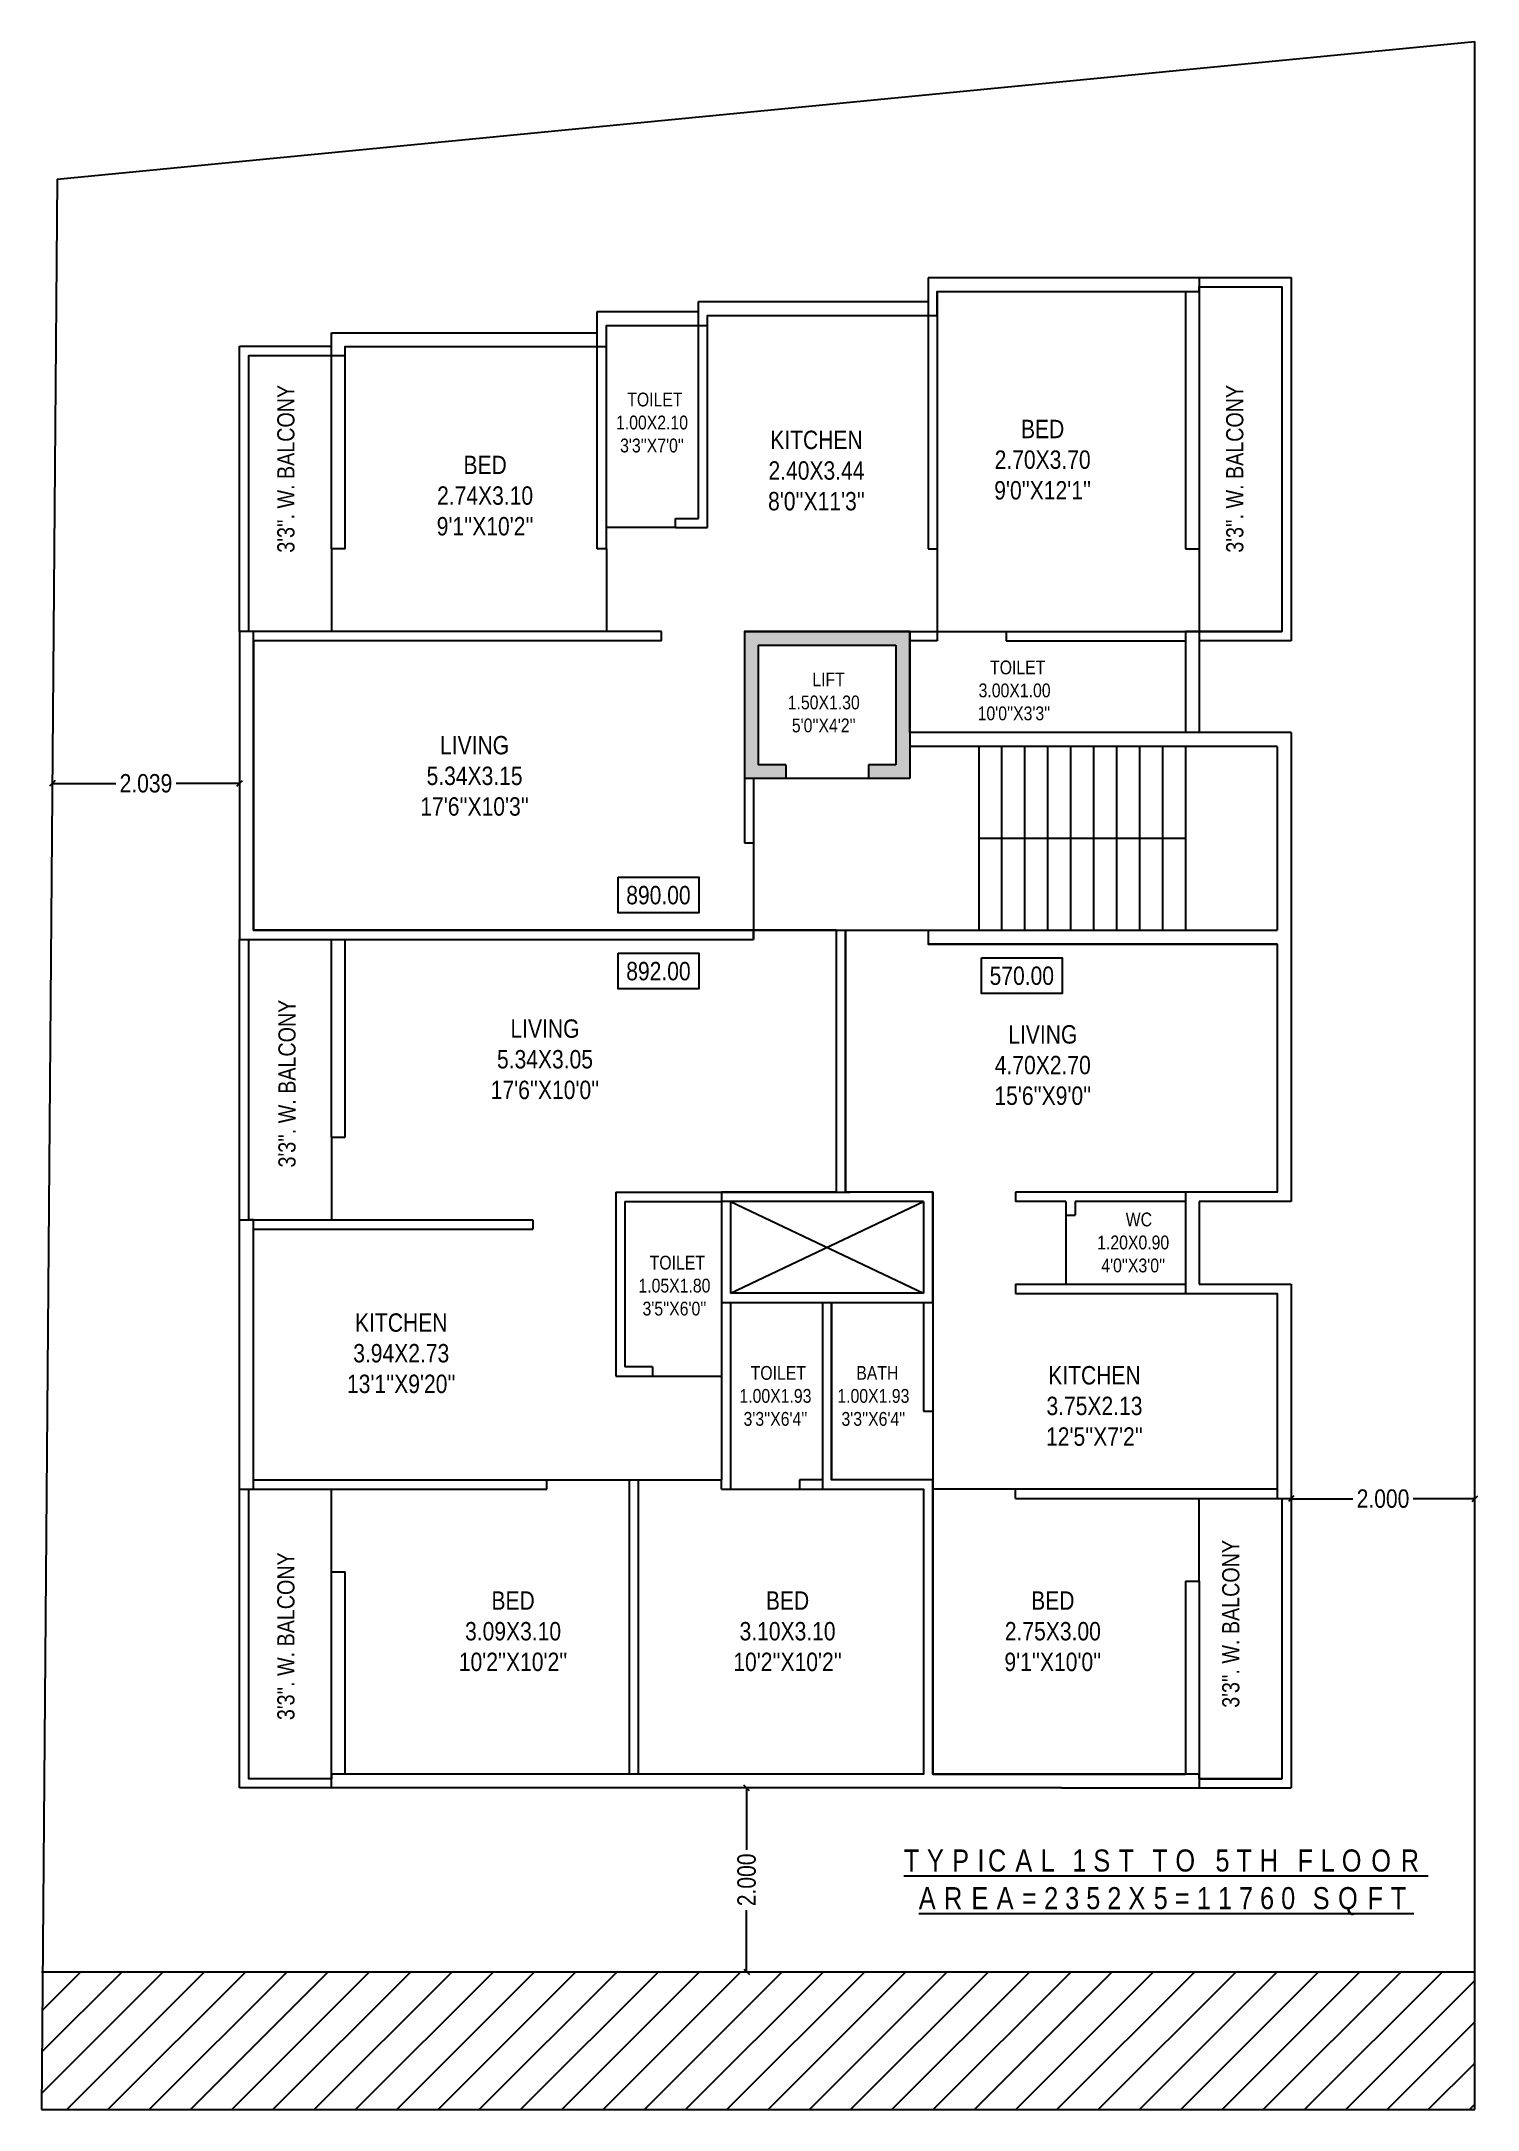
# Model space of a CAD drawing. Extents: x 2805.9 to 2821.5, y 1277.9 to 1300.4.
import ezdxf

# ---------------------------------------------------------------- set-up
doc = ezdxf.new("R2010")
doc.units = 0
doc.layers.get('0').update_dxf_attribs({"linetype": 'CONTINUOUS'})
doc.layers.get('DEFPOINTS').update_dxf_attribs({"linetype": 'CONTINUOUS'})
doc.styles.add('AN', font='ARIALN.TTF')
doc.dimstyles.new('DIM', dxfattribs={"dimtxt": 0.2, "dimasz": 0.06, "dimexe": 0.05, "dimexo": 0.3, "dimgap": 0.05, "dimtad": 0, "dimdec": 3, "dimlfac": -1, "dimzin": 1, "dimtxsty": 'AN', "dimblk1": 'OBLIQUE', "dimblk2": 'OBLIQUE', "dimsah": 1, "dimcen": 0.001, "dimse1": 1, "dimse2": 1, "dimclrd": 252, "dimclre": 256, "dimclrt": 1, "dimadec": 4, "dimazin": 3, "dimtfac": 1, "dimtdec": 3, "dimtofl": 0, "dimtmove": 0, "dimatfit": 3, "dimtolj": 1, "dimtzin": 1})

# ---------------------------------------------------------------- blocks, each defined once
blk = doc.blocks.new('_OBLIQUE')
at = {"color": 0, "linetype": 'BYBLOCK'}
blk.add_line((-0.5, -0.5), (0.5, 0.5), dxfattribs=at)
blk = doc.blocks.new('*D6')
at = {"color": 252}
for p, q in [((2813.556, 1281.394), (2813.556, 1280.722)), ((2813.556, 1279.394), (2813.556, 1280.066))]:
    blk.add_line(p, q, dxfattribs=at)
at = {"layer": 'DEFPOINTS', "color": 0}
for p in [(2813.556, 1281.394), (2813.556, 1279.394), (2813.556, 1279.394)]:
    blk.add_point(p, dxfattribs=at)
at = {"color": 252, "xscale": 0.06, "yscale": 0.06, "zscale": 0.06}
for p, rotation in [((2813.556, 1281.394), 90), ((2813.556, 1279.394), 270)]:
    blk.add_blockref('_OBLIQUE', p, dxfattribs=dict(at, rotation=rotation))
at = {"color": 1, "insert": (2813.556, 1280.394), "char_height": 0.2, "attachment_point": 5, "rotation": 90, "style": 'AN'}
blk.add_mtext('\\A1;2.000', dxfattribs=at)
blk = doc.blocks.new('*D7')
at = {"color": 252}
for p, q in [((2819.481, 1284.54), (2820.153, 1284.54)), ((2821.481, 1284.54), (2820.809, 1284.54))]:
    blk.add_line(p, q, dxfattribs=at)
at = {"layer": 'DEFPOINTS', "color": 0}
for p in [(2819.481, 1284.544), (2821.481, 1284.544), (2821.481, 1284.54)]:
    blk.add_point(p, dxfattribs=at)
at = {"color": 252, "xscale": 0.06, "yscale": 0.06, "zscale": 0.06, "rotation": 180}
blk.add_blockref('_OBLIQUE', (2819.481, 1284.54), dxfattribs=at)
at = {"color": 252, "xscale": 0.06, "yscale": 0.06, "zscale": 0.06}
blk.add_blockref('_OBLIQUE', (2821.481, 1284.54), dxfattribs=at)
at = {"color": 1, "insert": (2820.481, 1284.54), "char_height": 0.2, "attachment_point": 5, "style": 'AN'}
blk.add_mtext('\\A1;2.000', dxfattribs=at)
blk = doc.blocks.new('*D8')
at = {"color": 252}
for p, q in [((2806, 1292.322), (2806.691, 1292.322)), ((2808.039, 1292.322), (2807.347, 1292.322))]:
    blk.add_line(p, q, dxfattribs=at)
at = {"layer": 'DEFPOINTS', "color": 0}
for p in [(2806, 1292.322), (2808.039, 1292.322), (2808.039, 1292.322)]:
    blk.add_point(p, dxfattribs=at)
at = {"color": 252, "xscale": 0.06, "yscale": 0.06, "zscale": 0.06, "rotation": 180}
blk.add_blockref('_OBLIQUE', (2806, 1292.322), dxfattribs=at)
at = {"color": 252, "xscale": 0.06, "yscale": 0.06, "zscale": 0.06}
blk.add_blockref('_OBLIQUE', (2808.039, 1292.322), dxfattribs=at)
at = {"color": 1, "insert": (2807.019, 1292.322), "char_height": 0.2, "attachment_point": 5, "style": 'AN'}
blk.add_mtext('\\A1;2.039', dxfattribs=at)

msp = doc.modelspace()

# ---------------------------------------------------------------- hatches: boundary and pattern name
h = msp.add_hatch(color=1)
h.dxf.hatch_style = 1
h.paths.add_polyline_path([(2813.9808, 1292.5242), (2813.6808, 1292.5242), (2813.6808, 1293.8242), (2815.1808, 1293.8242), (2815.1808, 1292.5242), (2814.8808, 1292.5242), (2814.8808, 1292.3742), (2815.3308, 1292.3742), (2815.3308, 1293.9742), (2813.5308, 1293.9742), (2813.5308, 1292.3742), (2813.9808, 1292.3742)])
h = msp.add_hatch()
h.set_pattern_fill('ANSI31', color=1, scale=0.1)
h.set_pattern_definition([(45, (2188.633, 445.7426), (-0.2245064, 0.2245064), [])])
h.paths.add_polyline_path([(2805.8931, 1279.3942), (2805.8808, 1277.8942), (2821.4808, 1277.8942), (2821.4808, 1279.3942)])

# ---------------------------------------------------------------- linework, layer by layer
for p, q in [((2806.0536, 1298.8935), (2821.4808, 1300.3942)), ((2821.4808, 1277.8942), (2821.4808, 1300.3942)), ((2806.0536, 1298.8935), (2805.8808, 1277.8942)), ((2811.9308, 1297.4538), (2813.0308, 1297.4538)), ((2813.0308, 1297.5638), (2815.5308, 1297.5638)), ((2809.0383, 1297.2244), (2811.9308, 1297.2244)), ((2812.7808, 1295.1042), (2812.0308, 1295.1042)), ((2812.7808, 1295.2042), (2813.0308, 1295.2042)), ((2812.7808, 1295.1042), (2813.1308, 1295.1042)), ((2809.1883, 1294.8742), (2809.0383, 1294.8742)), ((2812.6308, 1293.9742), (2808.0387, 1293.9742)), ((2808.0387, 1293.8742), (2808.0387, 1293.8742)), ((2812.6308, 1293.8742), (2812.6308, 1293.9742)), ((2815.1808, 1293.8242), (2815.1808, 1292.5242)), ((2815.3308, 1293.9742), (2815.3308, 1292.3742)), ((2815.6308, 1293.8742), (2815.3308, 1293.8742)), ((2815.6308, 1293.9742), (2815.6308, 1293.8742)), ((2816.3808, 1293.9742), (2816.3808, 1293.8742)), ((2818.3308, 1293.8742), (2818.3308, 1292.8742)), ((2818.4808, 1293.8742), (2818.4808, 1292.8742)), ((2813.9808, 1292.5242), (2813.9808, 1292.3742)), ((2814.8808, 1292.5242), (2814.8808, 1292.3742)), ((2814.5308, 1290.7241), (2813.6308, 1290.724)), ((2814.6307, 1290.724), (2815.5307, 1290.7241)), ((2814.6307, 1290.724), (2814.6311, 1287.8744)), ((2815.5307, 1290.7241), (2815.5308, 1290.5742)), ((2814.5308, 1290.5742), (2814.5311, 1287.8744)), ((2809.0387, 1288.474), (2809.0387, 1287.574)), ((2817.0308, 1287.6242), (2817.0308, 1286.8742)), ((2812.5308, 1285.8741), (2813.2808, 1285.8741)), ((2809.0387, 1283.7442), (2809.0387, 1284.6442)), ((2816.4808, 1284.6442), (2815.5803, 1284.6442)), ((2818.4808, 1283.6442), (2818.4808, 1284.5442)), ((2805.8808, 1279.3942), (2821.4808, 1279.3942)), ((2805.8808, 1277.8942), (2821.4808, 1277.8942))]:
    msp.add_line(p, q)
at = {"linetype": 'CONTINUOUS'}
for p, q in [((2815.5308, 1297.824), (2818.4808, 1297.824)), ((2815.5308, 1297.822), (2815.5308, 1294.8742)), ((2818.4808, 1297.824), (2818.4808, 1294.8742)), ((2815.6308, 1297.674), (2818.3308, 1297.674)), ((2815.6308, 1297.674), (2815.6308, 1294.8742)), ((2818.3308, 1297.674), (2818.3308, 1294.8742)), ((2811.9308, 1294.8742), (2811.9308, 1297.4558)), ((2813.0308, 1295.2042), (2813.0308, 1297.5628)), ((2813.1308, 1297.4138), (2815.5308, 1297.4138)), ((2813.1308, 1295.1042), (2813.1308, 1297.4138)), ((2812.0308, 1297.3038), (2813.0308, 1297.3038)), ((2812.0308, 1294.8742), (2812.0308, 1297.3038)), ((2809.1883, 1297.0744), (2811.9308, 1297.0744)), ((2812.7808, 1295.1042), (2812.7808, 1295.2042)), ((2812.0308, 1294.8742), (2811.9308, 1294.8742)), ((2815.5308, 1294.8742), (2815.6308, 1294.8742)), ((2818.3308, 1294.8742), (2818.4808, 1294.8742)), ((2808.0387, 1293.9742), (2808.0387, 1290.624)), ((2812.6308, 1293.8742), (2808.1887, 1293.8742)), ((2808.1887, 1293.8742), (2808.1887, 1290.724)), ((2813.5308, 1293.9742), (2813.5308, 1291.674)), ((2813.5308, 1293.9742), (2815.3308, 1293.9742)), ((2813.6808, 1293.8242), (2813.6808, 1292.5242)), ((2815.3308, 1293.9742), (2815.6308, 1293.9742)), ((2816.3808, 1293.9742), (2818.4808, 1293.9742)), ((2818.4808, 1293.9742), (2818.4808, 1293.8742)), ((2819.4808, 1292.8742), (2815.3308, 1292.8742)), ((2819.4808, 1292.8742), (2819.4808, 1290.5742)), ((2819.3308, 1292.7242), (2815.3308, 1292.7242)), ((2819.3308, 1292.7242), (2819.3308, 1290.724)), ((2813.9808, 1292.5242), (2813.6808, 1292.5242)), ((2815.1808, 1292.5242), (2814.8808, 1292.5242)), ((2815.3308, 1292.3742), (2813.5308, 1292.3742)), ((2813.6308, 1292.3742), (2813.6308, 1291.674)), ((2809.0387, 1288.474), (2809.0387, 1290.624)), ((2809.1887, 1288.474), (2809.1887, 1290.624)), ((2813.6308, 1290.724), (2813.6308, 1290.624)), ((2814.5308, 1290.7241), (2814.5308, 1290.5742)), ((2819.3308, 1290.5742), (2815.5308, 1290.5742)), ((2819.3308, 1290.5742), (2819.3308, 1287.8742)), ((2819.4808, 1290.5742), (2819.4808, 1287.7742)), ((2812.1308, 1287.8743), (2812.1308, 1285.8741)), ((2812.2308, 1287.8743), (2812.2308, 1287.874)), ((2812.2308, 1287.774), (2812.2308, 1285.9745)), ((2813.2808, 1287.8744), (2813.2808, 1284.7444)), ((2815.4803, 1287.7746), (2813.2808, 1287.7744)), ((2813.3808, 1287.7744), (2813.3808, 1286.7747)), ((2815.5803, 1287.8746), (2814.6808, 1287.8745)), ((2815.4053, 1287.8742), (2815.4053, 1287.8745)), ((2815.4803, 1287.7746), (2815.4803, 1286.7746)), ((2815.5803, 1287.8746), (2815.5803, 1286.6742)), ((2819.3308, 1287.8742), (2816.4803, 1287.8746)), ((2816.4803, 1287.8746), (2816.4803, 1287.7746)), ((2817.0308, 1287.7742), (2816.4803, 1287.7746)), ((2817.0308, 1287.7742), (2817.0308, 1287.6242)), ((2817.0308, 1287.7742), (2817.0308, 1287.7742)), ((2817.1308, 1287.7742), (2817.1308, 1287.6242)), ((2818.3308, 1287.7742), (2817.1308, 1287.7742)), ((2818.3308, 1287.7742), (2818.3308, 1286.8742)), ((2818.4808, 1287.7742), (2818.4808, 1286.8742)), ((2819.4808, 1287.7742), (2818.4808, 1287.7742)), ((2808.0387, 1284.6442), (2808.0387, 1287.574)), ((2808.1887, 1284.7442), (2808.1887, 1287.474)), ((2811.2308, 1287.5743), (2811.2308, 1287.474)), ((2817.0308, 1287.6242), (2817.1308, 1287.6242)), ((2816.4803, 1286.8742), (2818.3308, 1286.8742)), ((2816.4803, 1286.8742), (2816.4803, 1286.7742)), ((2818.4808, 1286.8742), (2819.4808, 1286.8742)), ((2819.4808, 1286.8742), (2819.4808, 1284.5442)), ((2813.2808, 1286.6744), (2815.5803, 1286.6742)), ((2815.4803, 1286.7746), (2813.3808, 1286.7747)), ((2813.3808, 1286.6744), (2813.3808, 1284.6444)), ((2814.3808, 1286.6742), (2814.3808, 1284.7442)), ((2814.4808, 1286.6742), (2814.4808, 1284.7442)), ((2815.4803, 1286.6742), (2815.4803, 1285.4942)), ((2815.5803, 1286.7242), (2815.5803, 1286.7242)), ((2815.5803, 1286.6742), (2815.5803, 1285.4942)), ((2816.4803, 1286.7742), (2819.3308, 1286.7742)), ((2819.3308, 1286.7742), (2819.3308, 1284.6442)), ((2812.5308, 1285.9745), (2812.2308, 1285.9745)), ((2812.5308, 1285.9745), (2812.5308, 1285.8741)), ((2812.1308, 1285.8741), (2812.5308, 1285.8741)), ((2815.4803, 1285.4942), (2815.5803, 1285.4942)), ((2811.3808, 1284.6442), (2811.3808, 1284.7442)), ((2812.2808, 1281.5442), (2812.2808, 1284.7442)), ((2812.3808, 1281.5442), (2812.3808, 1284.7442)), ((2813.2808, 1284.6444), (2813.2808, 1284.7444)), ((2813.2808, 1284.6444), (2813.3808, 1284.6444)), ((2814.3808, 1284.7442), (2814.1308, 1284.7444)), ((2814.1308, 1284.7444), (2814.1308, 1284.6444)), ((2814.1308, 1284.6444), (2815.4803, 1284.6442)), ((2815.5803, 1284.7442), (2814.4808, 1284.7442)), ((2815.4803, 1284.6442), (2815.4803, 1281.5442)), ((2815.5803, 1284.7442), (2815.5803, 1281.5442)), ((2819.3308, 1284.6442), (2816.4808, 1284.6442)), ((2816.4808, 1284.5442), (2816.4808, 1284.6442)), ((2816.4808, 1284.5442), (2819.4808, 1284.5442)), ((2809.0387, 1281.3942), (2809.0387, 1283.7442)), ((2809.1887, 1281.5442), (2809.1887, 1283.7442)), ((2818.3308, 1283.6442), (2818.3308, 1281.5442)), ((2818.3308, 1283.6442), (2818.4808, 1283.6442)), ((2818.4808, 1283.6442), (2818.4808, 1281.3942)), ((2816.9808, 1281.3942), (2809.0387, 1281.3942)), ((2815.4803, 1281.5442), (2812.3808, 1281.5442)), ((2815.5803, 1281.5442), (2818.3308, 1281.5442)), ((2816.9808, 1281.3942), (2818.4808, 1281.3942))]:
    msp.add_line(p, q, dxfattribs=at)
at = {"color": 1}
for p, q in [((2818.4808, 1297.824), (2819.4808, 1297.824)), ((2819.4808, 1297.824), (2819.4808, 1293.8742)), ((2818.4808, 1297.724), (2819.3808, 1297.724)), ((2819.3808, 1297.724), (2819.3808, 1293.9742)), ((2808.0387, 1293.9742), (2808.0387, 1297.0772)), ((2808.0387, 1297.0772), (2809.0383, 1297.0772)), ((2808.1387, 1293.9742), (2808.1387, 1296.9772)), ((2808.1387, 1296.9772), (2809.0383, 1296.9772)), ((2818.4808, 1293.9742), (2819.3808, 1293.9742)), ((2819.4808, 1293.8742), (2818.4808, 1293.8742)), ((2808.0387, 1281.3942), (2808.0387, 1284.6442)), ((2808.1387, 1281.4942), (2808.1387, 1284.6442)), ((2819.3808, 1284.5442), (2819.3808, 1281.4942)), ((2819.4808, 1284.5442), (2819.4808, 1281.3942)), ((2809.0387, 1281.3942), (2808.0387, 1281.3942)), ((2809.0387, 1281.4942), (2808.1387, 1281.4942)), ((2818.4808, 1281.4942), (2819.3808, 1281.4942)), ((2818.4808, 1281.3942), (2819.4808, 1281.3942))]:
    msp.add_line(p, q, dxfattribs=at)
at = {"color": 0}
for p, q in [((2809.0383, 1294.8742), (2809.0383, 1297.2244)), ((2809.1883, 1294.8742), (2809.1883, 1297.0744)), ((2812.2808, 1281.5442), (2809.1887, 1281.5442))]:
    msp.add_line(p, q, dxfattribs=at)
at = {"color": 1, "linetype": 'CONTINUOUS'}
for p, q in [((2809.0383, 1294.8742), (2809.0383, 1293.9742)), ((2812.0308, 1294.8742), (2812.0308, 1293.9742)), ((2815.6308, 1294.8742), (2815.6308, 1293.9742)), ((2818.4808, 1294.8742), (2818.4808, 1293.9742)), ((2815.6308, 1293.9742), (2816.3808, 1293.9742)), ((2816.0808, 1292.7242), (2816.0808, 1290.7242)), ((2816.3308, 1292.7242), (2816.3308, 1290.7242)), ((2816.5808, 1292.7242), (2816.5808, 1290.7242)), ((2816.8308, 1292.7242), (2816.8308, 1290.7242)), ((2817.0808, 1292.7242), (2817.0808, 1290.7242)), ((2817.3308, 1292.7242), (2817.3308, 1290.7242)), ((2817.5808, 1292.7242), (2817.5808, 1290.7242)), ((2817.8308, 1292.7242), (2817.8308, 1290.7242)), ((2818.0808, 1292.7242), (2818.0808, 1290.7242)), ((2818.3308, 1292.7242), (2818.3308, 1290.7242)), ((2813.6308, 1291.674), (2813.6308, 1290.724)), ((2818.3308, 1291.7242), (2816.0808, 1291.7242)), ((2808.0387, 1287.574), (2808.0387, 1290.624)), ((2808.1387, 1287.574), (2808.1387, 1290.624)), ((2813.3808, 1286.7747), (2815.4803, 1287.7746)), ((2813.3808, 1287.7744), (2815.4803, 1286.7746)), ((2815.5803, 1285.4942), (2815.5803, 1284.7442)), ((2811.3808, 1284.7442), (2812.2808, 1284.7442)), ((2812.3808, 1284.7442), (2813.2808, 1284.7442)), ((2813.3808, 1284.6444), (2814.1308, 1284.6444))]:
    msp.add_line(p, q, dxfattribs=at)
at = {"color": 0, "linetype": 'CONTINUOUS'}
for p, q in [((2813.6808, 1293.8242), (2815.1808, 1293.8242)), ((2816.3808, 1293.8742), (2818.3308, 1293.8742)), ((2813.5308, 1291.674), (2813.6308, 1291.674)), ((2808.0387, 1290.624), (2813.6308, 1290.624)), ((2808.1887, 1290.724), (2813.6308, 1290.724)), ((2814.5308, 1290.724), (2814.6307, 1290.724)), ((2815.5307, 1290.724), (2819.3308, 1290.724)), ((2809.0387, 1288.474), (2809.1887, 1288.474)), ((2812.1308, 1287.874), (2814.6808, 1287.8744)), ((2812.2308, 1287.774), (2813.2808, 1287.7742)), ((2808.0387, 1287.574), (2811.2308, 1287.574)), ((2808.1887, 1287.474), (2811.2308, 1287.474)), ((2808.0387, 1284.6442), (2811.3808, 1284.6442)), ((2808.1887, 1284.7442), (2811.3808, 1284.7442)), ((2812.2808, 1284.7442), (2812.3808, 1284.7442)), ((2809.0387, 1283.7442), (2809.1887, 1283.7442))]:
    msp.add_line(p, q, dxfattribs=at)
for points in [[(2813.5308, 1291.674), (2813.6308, 1291.674), (2813.6308, 1290.724), (2808.1887, 1290.724), (2808.1887, 1293.9742), (2808.1387, 1293.9742), (2808.1387, 1296.9772), (2809.1883, 1296.9772), (2809.1883, 1297.0744), (2812.0308, 1297.0744), (2812.0308, 1297.3038), (2813.1308, 1297.3038), (2813.1308, 1297.4138), (2815.6308, 1297.4138), (2815.6308, 1297.674), (2818.4808, 1297.674), (2818.4808, 1297.724), (2819.3808, 1297.724), (2819.3808, 1293.9742), (2818.4808, 1293.9742), (2818.3308, 1293.9742), (2818.3308, 1292.8742), (2815.3308, 1292.8742), (2815.3308, 1293.9742), (2813.5308, 1293.9742)], [(2813.6308, 1290.624), (2813.6308, 1290.724), (2814.5308, 1290.7241), (2814.5312, 1287.8744), (2813.2808, 1287.8744), (2813.2807, 1286.6744), (2814.3808, 1286.6742), (2814.3805, 1284.6444), (2815.4803, 1284.6442), (2815.4803, 1281.5442), (2809.0387, 1281.5442), (2809.0387, 1281.4942), (2808.1387, 1281.4942), (2808.1387, 1284.6442), (2808.1887, 1284.6442), (2808.1887, 1287.574), (2808.1387, 1287.574), (2808.1387, 1290.624)]]:
    msp.add_lwpolyline(points, close=True)
at = {"color": 1, "linetype": 'CONTINUOUS'}
for points in [[(2812.1582, 1291.3007), (2813.0338, 1291.3007), (2813.0338, 1290.9124), (2812.1582, 1290.9124)], [(2812.1582, 1290.474), (2813.0338, 1290.474), (2813.0338, 1290.0857), (2812.1582, 1290.0857)], [(2816.1124, 1290.424), (2816.988, 1290.424), (2816.988, 1290.0357), (2816.1124, 1290.0357)]]:
    msp.add_lwpolyline(points, close=True, dxfattribs=at)
msp.add_lwpolyline([(2814.6307, 1290.724), (2815.5307, 1290.7241), (2815.5307, 1290.5742), (2819.3308, 1290.5742), (2819.3308, 1287.8742), (2818.3308, 1287.8742), (2818.3308, 1286.7742), (2819.3308, 1286.7742), (2819.3308, 1284.5442), (2819.3808, 1284.5442), (2819.3808, 1281.4942), (2818.4808, 1281.4942), (2818.4808, 1281.5442), (2815.5803, 1281.5442), (2815.5803, 1284.7442), (2814.4808, 1284.7442), (2814.4809, 1286.6743), (2815.5803, 1286.6742), (2815.5803, 1287.8746), (2814.6311, 1287.8744), (2814.6307, 1290.724)])

# ---------------------------------------------------------------- texts
at = {"char_height": 0.187, "width": 3.232385, "attachment_point": 8, "rotation": 90, "style": 'AN'}
for insert in [(2808.6379, 1295.7444), (2818.9636, 1295.7444), (2808.6498, 1289.0563), (2818.9202, 1283.1785), (2808.6379, 1283.0443)]:
    msp.add_mtext("3'3''. W. BALCONY", dxfattribs=dict(at, insert=insert))
at = {"attachment_point": 8, "style": 'AN'}
for s, insert, char_height, width in [("{\\FArial Narrow;\\W1.30952; }TOILET\\P1.00X2.10\\P3'3''X7'0''", (2812.526, 1295.9207), 0.15, 3.546711), ("BED\\P2.70X3.70\\P9'0''X12'1''", (2816.7769, 1295.4077), 0.2, 2.471721), ("KITCHEN\\P2.40X3.44\\P8'0''X11'3''", (2814.3156, 1295.2895), 0.2, 2.471721), ("BED\\P2.74X3.10\\P9'1''X10'2''", (2810.7097, 1295.0169), 0.2, 2.471721), ("{\\FArial Narrow;\\W2.16667; }LIFT\\P1.50X1.30\\P5'0''X4'2''", (2814.395, 1292.8755), 0.15, 3.546711), ("{\\FArial Narrow;\\W1.71429; }TOILET\\P{\\FArial Narrow;\\W0.23810; }3.00X1.00\\P10'0''X3'3''", (2816.4647, 1293.0064), 0.15, 3.546711), ("LIVING\\P5.34X3.15\\P17'6''X10'3''", (2810.5951, 1291.9682), 0.2, 2.913781), ("LIVING\\P5.34X3.05\\P17'6''X10'0''", (2811.3614, 1288.8849), 0.2, 2.913781), ("LIVING\\P4.70X2.70\\P15'6''X9'0''", (2816.7788, 1288.8218), 0.2, 2.471721), ("{\\FArial Narrow;\\W2.59524; }WC\\P1.20X0.90\\P4'0''X3'0''", (2817.7623, 1287.0008), 0.15, 3.306711), ("{\\FArial Narrow;\\W1.30952; }TOILET\\P1.05X1.80\\P3'5''X6'0''", (2812.7701, 1286.5313), 0.15, 3.546711), ("KITCHEN\\P3.94X2.73\\P13'1''X9'20''", (2809.797, 1285.6869), 0.2, 2.471721), ("{\\FArial Narrow;\\W1.30952; }TOILET\\P1.00X1.93\\P3'3''X6'4''", (2813.8692, 1285.3316), 0.15, 3.546711), ("{\\FArial Narrow;\\W1.80952; }BATH\\P1.00X1.93\\P3'3''X6'4''", (2814.9349, 1285.3314), 0.15, 3.296711), ("KITCHEN\\P3.75X2.13\\P12'5''X7'2''", (2817.3407, 1285.1137), 0.2, 2.471721), ("BED\\P3.09X3.10\\P10'2''X10'2''", (2811.0141, 1282.6626), 0.2, 1.921721), ("BED\\P3.10X3.10\\P10'2''X10'2''", (2814.001, 1282.6626), 0.2, 2.021721), ("BED\\P2.75X3.00\\P9'1''X10'0''", (2816.8879, 1282.6626), 0.2, 2.021721)]:
    msp.add_mtext(s, dxfattribs=dict(at, insert=insert, char_height=char_height, width=width))
at = {"linetype": 'BYBLOCK', "char_height": 0.2, "width": 1.331481, "attachment_point": 8, "style": 'AN'}
for s, insert in [('890.00', (2812.596, 1291.0037)), ('892.00', (2812.596, 1290.177)), ('570.00', (2816.5502, 1290.127))]:
    msp.add_mtext(s, dxfattribs=dict(at, insert=insert))
at = {"color": 7, "linetype": 'BYBLOCK', "char_height": 0.24, "width": 7.911176, "attachment_point": 8, "style": 'AN'}
for s, insert in [('{\\T1.5;\\LTYPICAL 1ST TO 5TH FLOOR}', (2818.1189, 1280.4811)), ('{\\T1.5;\\LAREA=2352X5=11760 SQFT}', (2818.1228, 1280.009))]:
    msp.add_mtext(s, dxfattribs=dict(at, insert=insert))

# ---------------------------------------------------------------- dimensions: what is measured, and where the dimension line sits
for base, p1, p2, angle, picture, middle in [((2808.0387, 1292.3223), (2805.9995, 1292.3223), (2808.0387, 1292.3223), 0, '*D8', (2807.0191, 1292.3223)), ((2821.4808, 1284.5402), (2819.4808, 1284.5442), (2821.4808, 1284.5442), 0, '*D7', (2820.4808, 1284.5402)), ((2813.5564, 1279.3942), (2813.5564, 1281.3942), (2813.5564, 1279.3942), 90, '*D6', (2813.5564, 1280.3942))]:
    dim = msp.add_linear_dim(base=base, p1=p1, p2=p2, angle=angle, dimstyle='DIM')
    dim.commit()
    dim.dimension.update_dxf_attribs({"geometry": picture, "text_midpoint": middle})

doc.saveas('drawing.dxf')
